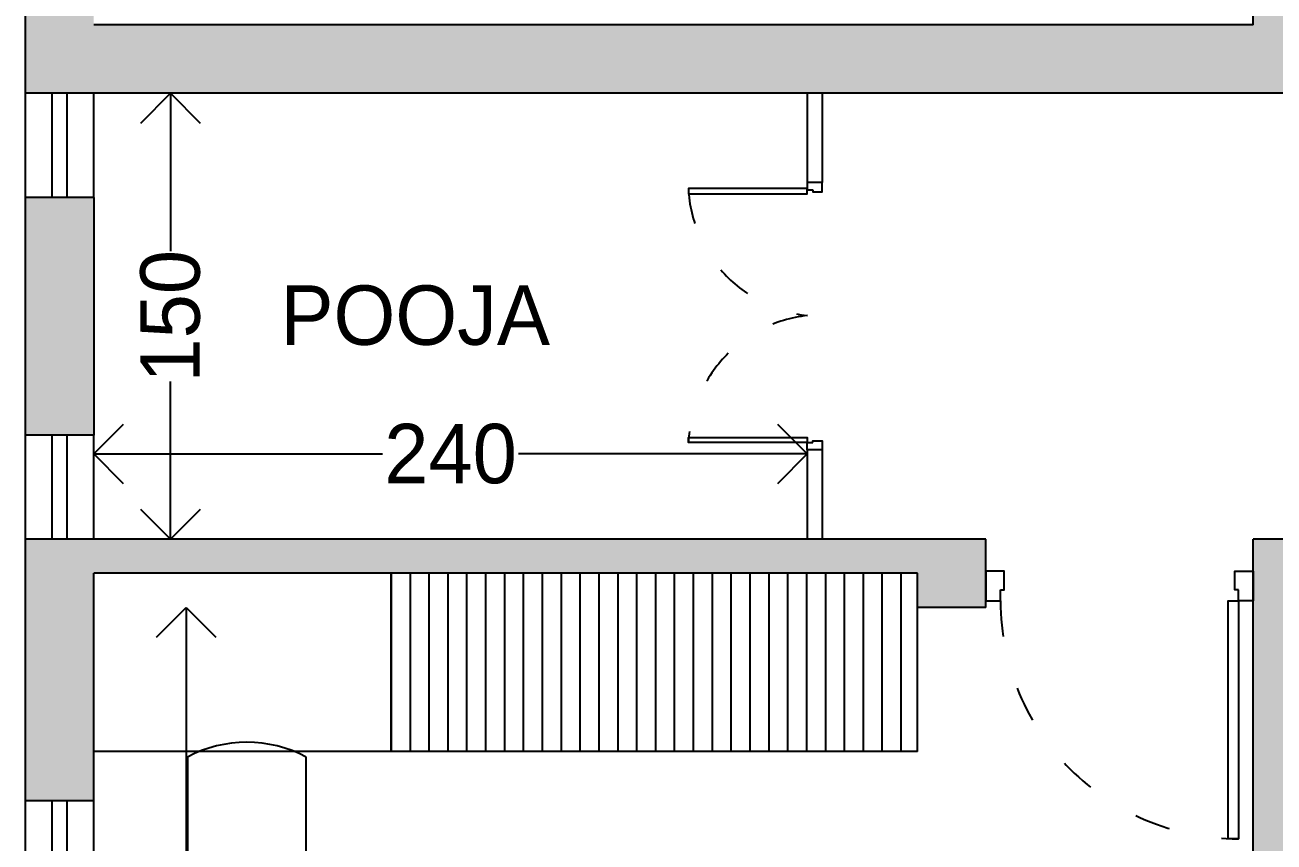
# Model space of a CAD drawing. Header units: inches. Extents: x -706 to 45253, y -3984 to 13819.
# Drawn here: x 29532.5 to 29952.6, y 6861.8 to 7136.7 of the extents above; entities that cross this region are included whole.
import ezdxf

# ---------------------------------------------------------------- set-up
doc = ezdxf.new("R2010")
doc.units = ezdxf.units.IN
doc.header["$PDMODE"] = 99
doc.header["$PDSIZE"] = 0.2
doc.linetypes.add('ACAD_ISO03W100', pattern=[30, 12, -18])
for name, color, linetype in [('BC-FURNITURE', 8, 'Continuous'), ('BC-Hatch', 8, 'Continuous'), ('BC-JOINARY', 27, 'Continuous'), ('BC-WALLS', 1, 'Continuous'), ('BC-WHITECOLOR', 7, 'Continuous'), ('FUR', 8, 'Continuous')]:
    doc.layers.add(name, color=color, linetype=linetype)
doc.styles.add('BC-1IN100-1', font='FreeSans.ttf', dxfattribs={"height": 20})
doc.styles.add('style2', font='FreeSans.ttf')
doc.dimstyles.new('BC-1IN100-1', dxfattribs={"dimtxt": 20, "dimasz": 20, "dimexe": 0.18, "dimexo": 0.0625, "dimgap": 1, "dimtad": 0, "dimtoh": 1, "dimdec": 1, "dimzin": 12, "dimdsep": 46, "dimtxsty": 'BC-1IN100-1', "dimblk": 'OPEN90', "dimcen": 0.09, "dimse1": 1, "dimse2": 1, "dimclrd": 256, "dimclre": 256, "dimclrt": 7, "dimadec": 0, "dimazin": 0, "dimtfac": 1, "dimtdec": 1, "dimtofl": 0, "dimtmove": 1, "dimatfit": 3, "dimldrblk": 'OPEN90', "dimfxl": 0, "dimtolj": 1, "dimtzin": 0, "dimlwd": -1, "dimarcsym": 0})

# ---------------------------------------------------------------- blocks, each defined once
blk = doc.blocks.new('chair- 1')
at = {"layer": 'BC-FURNITURE'}
for p, q in [((119.5, -460.5), (73.5, -460.5)), ((73.5, -463.5), (73.5, -460.5)), ((119.5, -463.5), (119.5, -460.5)), ((119.5, -463.5), (73.5, -463.5)), ((79.5, -466.5), (79.5, -463.5)), ((82.5, -466.5), (82.5, -463.5)), ((110.5, -466.5), (110.5, -463.5)), ((113.5, -466.5), (113.5, -463.5)), ((76.5, -466.5), (76.5, -501.5)), ((76.5, -466.5), (116.5, -466.5)), ((116.5, -501.5), (116.5, -466.5))]:
    blk.add_line(p, q, dxfattribs=at)
blk.add_arc((96.5, -464), 42.5, 241.9275, 298.0725, dxfattribs=at)
blk = doc.blocks.new('_Open90')
at = {"color": 0, "linetype": 'ByBlock', "lineweight": -2}
for p, q in [((-0.5, 0.5), (0, 0)), ((0, 0), (-1, 0)), ((0, 0), (-0.5, -0.5))]:
    blk.add_line(p, q, dxfattribs=at)
blk = doc.blocks.new('*D656')
at = {"layer": 'BC-Hatch'}
for p, q in [((29575.62, 7169.39), (29727.72, 7169.39)), ((29925.62, 7169.39), (29773.53, 7169.39))]:
    blk.add_line(p, q, dxfattribs=at)
at = {"layer": 'Defpoints', "color": 0}
for p in [(29555.62, 7169.39), (29555.62, 7136.7), (29945.62, 7136.7)]:
    blk.add_point(p, dxfattribs=at)
at = {"layer": 'BC-Hatch', "xscale": 20, "yscale": 20, "zscale": 20, "rotation": 180}
blk.add_blockref('_Open90', (29555.62, 7169.39), dxfattribs=at)
at = {"layer": 'BC-Hatch', "xscale": 20, "yscale": 20, "zscale": 20}
blk.add_blockref('_Open90', (29945.62, 7169.39), dxfattribs=at)
at = {"layer": 'BC-Hatch', "color": 7, "insert": (29750.62, 7169.39), "char_height": 20, "attachment_point": 5, "style": 'BC-1IN100-1'}
blk.add_mtext('\\A1;390', dxfattribs=at)
blk = doc.blocks.new('*D658')
at = {"layer": 'BC-Hatch'}
for p, q in [((29586.71, 6920.7), (29586.71, 6798.6)), ((29586.71, 6630.7), (29586.71, 6752.79))]:
    blk.add_line(p, q, dxfattribs=at)
at = {"layer": 'Defpoints', "color": 0}
for p in [(29586.71, 6940.7), (29645.62, 6940.7), (29645.62, 6610.7)]:
    blk.add_point(p, dxfattribs=at)
at = {"layer": 'BC-Hatch', "xscale": 20, "yscale": 20, "zscale": 20}
for p, rotation in [((29586.71, 6940.7), 90), ((29586.71, 6610.7), 270)]:
    blk.add_blockref('_Open90', p, dxfattribs=dict(at, rotation=rotation))
at = {"layer": 'BC-Hatch', "color": 7, "insert": (29586.71, 6775.7), "char_height": 20, "attachment_point": 5, "rotation": 90, "style": 'BC-1IN100-1'}
blk.add_mtext('\\A1;330', dxfattribs=at)
blk = doc.blocks.new('GOBIND DOOR 7')
at = {"layer": 'BC-Hatch', "linetype": 'ACAD_ISO03W100'}
blk.add_arc((33263.53, 16175.5), 80, 0, 90, dxfattribs=at)
at = {"layer": 'BC-JOINARY'}
blk.add_lwpolyline([(33263.53, 16175.5), (33263.53, 16255.5), (33267.03, 16255.5), (33267.03, 16175.5)], close=True, dxfattribs=at)
for points in [[(33263.53, 16171.7), (33264.78, 16171.7), (33264.78, 16165.5), (33258.53, 16165.5), (33258.53, 16175.5), (33263.53, 16175.5), (33263.53, 16171.7)], [(33343.53, 16171.7), (33342.28, 16171.7), (33342.28, 16165.5), (33348.53, 16165.5), (33348.53, 16175.5), (33343.53, 16175.5), (33343.53, 16171.7)]]:
    blk.add_lwpolyline(points, dxfattribs=at)
blk = doc.blocks.new('*D667')
at = {"layer": 'BC-Hatch'}
for p, q in [((29581.39, 7093.7), (29581.39, 7060.64)), ((29581.39, 6983.7), (29581.39, 7016.75))]:
    blk.add_line(p, q, dxfattribs=at)
at = {"layer": 'Defpoints', "color": 0}
for p in [(29555.62, 7113.7), (29581.39, 7113.7), (29555.62, 6963.7)]:
    blk.add_point(p, dxfattribs=at)
at = {"layer": 'BC-Hatch', "xscale": 20, "yscale": 20, "zscale": 20}
for p, rotation in [((29581.39, 7113.7), 90), ((29581.39, 6963.7), 270)]:
    blk.add_blockref('_Open90', p, dxfattribs=dict(at, rotation=rotation))
at = {"layer": 'BC-Hatch', "color": 7, "insert": (29581.39, 7038.7), "char_height": 20, "attachment_point": 5, "rotation": 90, "style": 'BC-1IN100-1'}
blk.add_mtext('\\A1;150', dxfattribs=at)
blk = doc.blocks.new('*D668')
at = {"layer": 'BC-Hatch'}
for p, q in [((29575.62, 6992.35), (29652.74, 6992.35)), ((29775.62, 6992.35), (29698.5, 6992.35))]:
    blk.add_line(p, q, dxfattribs=at)
at = {"layer": 'Defpoints', "color": 0}
for p in [(29795.62, 6992.35), (29555.62, 6963.7), (29795.62, 6963.7)]:
    blk.add_point(p, dxfattribs=at)
at = {"layer": 'BC-Hatch', "xscale": 20, "yscale": 20, "zscale": 20, "rotation": 180}
blk.add_blockref('_Open90', (29555.62, 6992.35), dxfattribs=at)
at = {"layer": 'BC-Hatch', "xscale": 20, "yscale": 20, "zscale": 20}
blk.add_blockref('_Open90', (29795.62, 6992.35), dxfattribs=at)
at = {"layer": 'BC-Hatch', "color": 7, "insert": (29675.62, 6992.35), "char_height": 20, "attachment_point": 5, "style": 'BC-1IN100-1'}
blk.add_mtext('\\A1;240', dxfattribs=at)

msp = doc.modelspace()

# ---------------------------------------------------------------- hatches: boundary and pattern name
at = {"layer": 'BC-Hatch'}
h = msp.add_hatch(color=16, dxfattribs=at)
h.paths.add_polyline_path([(30614.62, 7932.7), (30614.62, 8278.7), (30503.12, 8278.7), (30503.12, 8255.7), (30591.62, 8255.7), (30591.62, 8015.7), (30291.62, 8015.7), (30291.62, 7992.7), (30591.62, 7992.7), (30591.62, 7932.7)])
h.paths.add_polyline_path([(30201.62, 7992.7), (30201.62, 8278.7), (30178.62, 8278.7), (30178.62, 7992.7)])
h.paths.add_polyline_path([(30201.62, 7812.7), (30201.62, 7835.7), (30178.62, 7835.7), (30178.62, 7812.7)])
h.paths.add_polyline_path([(30306.62, 7639.7), (30306.62, 7662.7), (30201.62, 7662.7), (30201.62, 7722.7), (30178.62, 7722.7), (30178.62, 7639.7)])
h.paths.add_polyline_path([(30614.62, 7639.7), (30614.62, 7722.7), (30591.62, 7722.7), (30591.62, 7662.7), (30486.62, 7662.7), (30486.62, 7639.7), (30591.62, 7639.7)])
h.paths.add_polyline_path([(30614.62, 7767.7), (30614.62, 7887.7), (30591.62, 7887.7), (30591.62, 7767.7)])
h.paths.add_polyline_path([(30614.62, 7113.7), (30614.62, 7489.7), (30591.62, 7489.7), (30591.62, 7113.7)])
h.paths.add_polyline_path([(30201.62, 7125.2, 1), (30178.62, 7125.2, 1)])
h.paths.add_polyline_path([(30178.62, 7478.2, 1), (30201.62, 7478.2, 1)])
h.paths.add_polyline_path([(29968.62, 7391.7), (29968.62, 7489.7), (29945.62, 7489.7), (29945.62, 7479.7), (29945.62, 7391.7)])
h.paths.add_polyline_path([(29968.62, 7191.34), (29968.62, 7241.7), (29945.62, 7241.7), (29945.62, 7136.7), (29555.62, 7136.7), (29555.62, 7216.7), (29532.62, 7216.7), (29532.62, 7113.7), (29968.62, 7113.7), (29968.62, 7180.32), (29963.03, 7179.48), (29968.62, 7180.47), (29968.62, 7191.11), (29951.58, 7191.72)])
h.paths.add_polyline_path([(29855.62, 7466.7), (29855.62, 7479.7), (29855.62, 7489.7), (29555.62, 7489.7), (29555.62, 7519.7), (29532.62, 7519.7), (29532.62, 7416.7), (29555.62, 7416.7), (29555.62, 7478.2), (29832.62, 7478.2), (29832.62, 7466.7)])
h.paths.add_polyline_path([(29840.62, 7639.7), (29840.62, 7711.2), (29945.62, 7711.2), (29945.62, 7639.7), (29968.62, 7639.7), (29968.62, 7722.7), (29817.62, 7722.7), (29817.62, 7662.7), (29637.6, 7662.7), (29637.6, 7722.7), (29626.1, 7722.7), (29616.1, 7722.7), (29614.6, 7722.7), (29614.6, 7662.7), (29284.6, 7662.7), (29284.6, 7902.7), (29614.6, 7902.7), (29614.6, 7812.7), (29616.1, 7812.7), (29626.1, 7812.7), (29637.6, 7812.7), (29637.6, 7902.7), (29817.62, 7902.7), (29817.62, 7842.7), (29840.62, 7842.7), (29840.62, 7925.7), (29555.62, 7925.7), (29555.62, 8015.7), (29532.62, 8015.7), (29532.62, 7925.7), (29261.6, 7925.7), (29261.6, 7639.7), (29532.62, 7639.7), (29532.62, 7609.7), (29555.62, 7609.7), (29555.62, 7639.7), (29795.62, 7639.7), (29795.62, 7579.7), (29796.36, 7579.7), (29806.36, 7579.7), (29807.12, 7579.7), (29807.12, 7639.7)])
h.paths.add_polyline_path([(29968.62, 7812.7), (29968.62, 8278.7), (29850.62, 8278.7), (29850.62, 8255.7), (29945.62, 8255.7), (29945.62, 7812.7)])
h.paths.add_polyline_path([(29650.62, 8255.7), (29650.62, 8278.7), (29532.62, 8278.7), (29532.62, 8165.7), (29555.62, 8165.7), (29555.62, 8255.7)])
h.paths.add_polyline_path([(29555.62, 6998.7), (29555.62, 7078.7), (29532.62, 7078.7), (29532.62, 6998.7)])
h.paths.add_polyline_path([(30403.12, 8255.7), (30403.12, 8278.7), (30291.62, 8278.7), (30291.62, 8255.7)], flags=16)
h = msp.add_hatch(color=16, dxfattribs=at)
h.paths.add_polyline_path([(30614.62, 6587.7), (30614.62, 6963.7), (30591.62, 6963.7), (30591.62, 6587.7)])
h.paths.add_polyline_path([(30577.83, 6414.7), (30586.73, 6432.48), (30579.19, 6414.7), (30614.62, 6414.7), (30614.62, 6437.7), (30554.47, 6437.7), (30560.33, 6414.7), (30568.06, 6414.7), (30568.19, 6415.59), (30568.14, 6414.7)])
h.paths.add_polyline_path([(30558.5, 6414.7), (30554.29, 6437.7), (30496.62, 6437.7), (30496.62, 6414.7), (30541.5, 6414.7), (30530.98, 6427.18), (30545.47, 6414.7)])
h.paths.add_polyline_path([(30296.62, 6414.7), (30296.62, 6437.7), (30128.62, 6437.7), (30128.62, 6426.92), (30128.62, 6414.7)])
h.paths.add_polyline_path([(30178.62, 6599.2, 1), (30201.62, 6599.2, 1)])
h.paths.add_polyline_path([(30178.62, 6952.2, 1), (30201.62, 6952.2, 1)])
h.paths.add_polyline_path([(29968.62, 6850.7), (29968.62, 6963.7), (29945.62, 6963.7), (29945.62, 6850.7)])
h.paths.add_polyline_path([(29968.62, 6437.7), (29968.62, 6700.7), (29945.62, 6700.7), (29945.62, 6610.7), (29945.62, 6437.7), (29915.62, 6437.7), (29915.62, 6414.7), (30018.62, 6414.7), (30018.62, 6426.92), (30018.62, 6437.7)])
h.paths.add_polyline_path([(29855.62, 6587.7), (29855.62, 6610.7), (29555.62, 6610.7), (29555.62, 6675.7), (29532.62, 6675.7), (29532.62, 6587.7), (29555.62, 6587.7)])
h.paths.add_polyline_path([(29555.62, 6875.7), (29555.62, 6952.2), (29832.62, 6952.2), (29832.62, 6940.7), (29855.62, 6940.7), (29855.62, 6963.7), (29532.62, 6963.7), (29532.62, 6875.7)])
h.paths.add_polyline_path([(29555.62, 6437.7), (29555.62, 6497.7), (29532.62, 6497.7), (29532.62, 6414.7), (29855.62, 6414.7), (29855.62, 6437.7)])
h.paths.add_polyline_path([(29968.62, 6091.7), (29968.62, 6114.7), (29870.62, 6114.7), (29870.62, 6091.7)])
h.paths.add_polyline_path([(30276.62, 6091.7), (30276.62, 6114.7), (30201.62, 6114.7), (30178.62, 6114.7), (30178.62, 6091.7)])
h.paths.add_polyline_path([(30253.62, 5780.2, 1), (30276.62, 5780.2, 1)])
h.paths.add_polyline_path([(29870.62, 5780.2, 1), (29893.62, 5780.2, 1)])
h.paths.add_polyline_path([(29807.12, 6437.7), (29807.12, 6497.7), (29795.62, 6497.7), (29795.62, 6442.7, 0.002309), (29796.36, 6442.7), (29800.16, 6442.7), (29800.16, 6443.95), (29806.36, 6443.95), (29806.36, 6437.7)], flags=16)
h = msp.add_hatch(dxfattribs=at)
h.set_pattern_fill('ANSI31', color=256, scale=2, angle=45, style=0)
h.set_pattern_definition([(90, (9875.488, 6410.79), (-6.35, 2e-14), [])])
h.paths.add_polyline_path([(29832.62, 6892.2), (29832.62, 6940.7), (29832.62, 6952.2), (29655.62, 6952.2), (29655.62, 6892.2)])

# ---------------------------------------------------------------- linework, layer by layer
for p, q in [((29532.62, 7078.7), (29532.62, 7113.7)), ((29541.62, 7078.7), (29541.62, 7113.7)), ((29546.62, 7078.7), (29546.62, 7113.7)), ((29555.62, 7078.7), (29555.62, 7113.7)), ((29795.62, 7113.7), (29795.62, 7083.7)), ((29800.62, 7113.7), (29800.62, 7083.7)), ((29800.62, 7083.7), (29795.62, 7083.7)), ((29532.62, 6963.7), (29532.62, 6998.7)), ((29541.62, 6963.7), (29541.62, 6998.7)), ((29546.62, 6963.7), (29546.62, 6998.7)), ((29555.62, 6963.7), (29555.62, 6998.7)), ((29800.62, 6993.7), (29795.62, 6993.7)), ((29795.62, 6993.7), (29795.62, 6963.7)), ((29800.62, 6993.7), (29800.62, 6963.7)), ((29655.62, 6892.2), (29655.62, 6952.2)), ((29832.62, 6892.2), (29832.62, 6952.2)), ((29832.62, 6892.2), (29555.62, 6892.2))]:
    msp.add_line(p, q)
at = {"layer": 'BC-Hatch', "linetype": 'ACAD_ISO03W100'}
for centre, start, end in [((29800.7, 7083.77), 182.6717, 263.5386), ((29800.7, 6994.09), 96.4614, 177.3283)]:
    msp.add_arc(centre, 45.13, start, end, dxfattribs=at)
at = {"layer": 'BC-JOINARY'}
for points in [[(29797.52, 7081.2), (29797.52, 7080.57), (29800.62, 7080.57), (29800.62, 7083.7), (29795.62, 7083.7), (29795.62, 7081.2), (29797.52, 7081.2)], [(29797.52, 6996.2), (29797.52, 6996.82), (29800.62, 6996.82), (29800.62, 6993.7), (29795.62, 6993.7), (29795.62, 6996.2), (29797.52, 6996.2)]]:
    msp.add_lwpolyline(points, dxfattribs=at)
for points in [[(29795.62, 7081.67), (29755.62, 7081.67), (29755.62, 7079.92), (29795.62, 7079.92)], [(29795.62, 6996.2), (29755.62, 6996.2), (29755.62, 6997.95), (29795.62, 6997.95)]]:
    msp.add_lwpolyline(points, close=True, dxfattribs=at)
at = {"layer": 'BC-WALLS'}
for p, q in [((29945.62, 7136.7), (29945.62, 7241.7)), ((29532.62, 7113.7), (29532.62, 7216.7)), ((29945.62, 7136.7), (29555.62, 7136.7)), ((29968.62, 7113.7), (29532.62, 7113.7)), ((29555.62, 7078.7), (29532.62, 7078.7)), ((29532.62, 6998.7), (29532.62, 7078.7)), ((29555.62, 7078.7), (29555.62, 6998.7)), ((29555.62, 6998.7), (29532.62, 6998.7)), ((29855.62, 6963.7), (29532.62, 6963.7)), ((29532.62, 6875.7), (29532.62, 6963.7)), ((29855.62, 6940.7), (29855.62, 6963.7)), ((29968.62, 6963.7), (29945.62, 6963.7)), ((29945.62, 6850.7), (29945.62, 6963.7)), ((29555.62, 6875.7), (29555.62, 6952.2)), ((29832.62, 6952.2), (29555.62, 6952.2)), ((29832.62, 6940.7), (29832.62, 6952.2)), ((29855.62, 6940.7), (29832.62, 6940.7)), ((29555.62, 6875.7), (29532.62, 6875.7))]:
    msp.add_line(p, q, dxfattribs=at)
at = {"layer": 'BC-WHITECOLOR'}
for p, q in [((29532.62, 6675.7), (29532.62, 6875.7)), ((29541.62, 6675.7), (29541.62, 6875.7)), ((29546.62, 6675.7), (29546.62, 6875.7)), ((29555.62, 6675.7), (29555.62, 6875.7))]:
    msp.add_line(p, q, dxfattribs=at)

# ---------------------------------------------------------------- block references
at = {"layer": 'BC-JOINARY', "rotation": 179.9999999999999}
msp.add_blockref('GOBIND DOOR 7', (63204.15, 23118.39), dxfattribs=at)
at = {"layer": 'FUR', "rotation": 179.9999999995279}
msp.add_blockref('chair- 1', (29703.59, 6388.86, -20022.8), dxfattribs=at)

# ---------------------------------------------------------------- texts
at = {"layer": 'BC-WHITECOLOR', "insert": (29618.4, 7049.07), "char_height": 20, "width": 113.9495, "attachment_point": 1, "style": 'style2'}
msp.add_mtext('{\\fFreeSans|b0|i0|c0|p18;POOJA}', dxfattribs=at)

# ---------------------------------------------------------------- dimensions: what is measured, and where the dimension line sits
at = {"layer": 'BC-Hatch'}
for base, p1, p2, picture, middle in [((29555.62, 7169.39), (29945.62, 7136.7), (29555.62, 7136.7), '*D656', (29750.62, 7169.39)), ((29795.62, 6992.35), (29555.62, 6963.7), (29795.62, 6963.7), '*D668', (29675.62, 6992.35))]:
    dim = msp.add_linear_dim(base=base, p1=p1, p2=p2, dimstyle='BC-1IN100-1', dxfattribs=at)
    dim.commit()
    dim.dimension.update_dxf_attribs({"geometry": picture, "text_midpoint": middle})
for base, p1, p2, picture, middle in [((29581.39, 7113.7), (29555.62, 6963.7), (29555.62, 7113.7), '*D667', (29581.39, 7038.7)), ((29586.71, 6940.7), (29645.62, 6610.7), (29645.62, 6940.7), '*D658', (29586.71, 6775.7))]:
    dim = msp.add_linear_dim(base=base, p1=p1, p2=p2, angle=90, dimstyle='BC-1IN100-1', dxfattribs=at)
    dim.commit()
    dim.dimension.update_dxf_attribs({"geometry": picture, "text_midpoint": middle})

doc.saveas('drawing.dxf')
